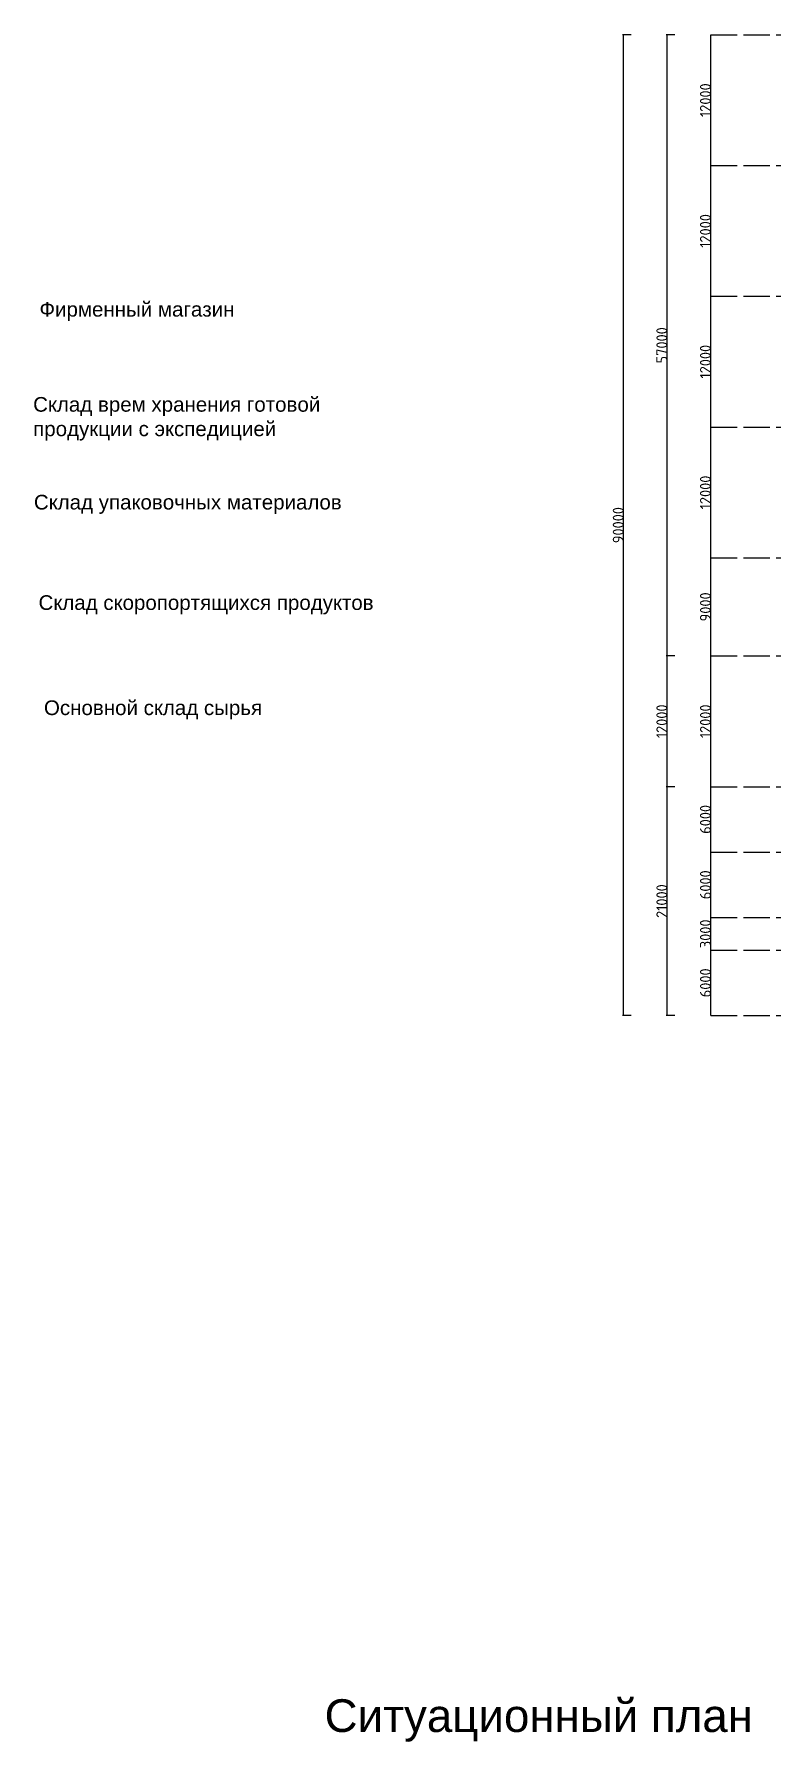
# Model space of a CAD drawing. Header units: millimetres. Extents: x -1544140 to 7445918, y -1294905 to 2019878.
# Drawn here: x 1800617 to 1868349, y 227029 to 383735 of the extents above; entities that cross this region are included whole.
import ezdxf

# ---------------------------------------------------------------- set-up
doc = ezdxf.new("R2010")
doc.units = ezdxf.units.MM
doc.header["$MEASUREMENT"] = 0
doc.linetypes.add('ACAD_ISO02W100', pattern=[15, 12, -3])
doc.layers.add('Plan 2', color=7, linetype='Continuous')
doc.styles.add('Annotative', font='GOST Common.ttf')
doc.styles.get("Standard").update_dxf_attribs({"font": 'arial.ttf'})
doc.dimstyles.get("Standard").update_dxf_attribs({"dimtxt": 1000, "dimasz": 100, "dimexe": 100, "dimexo": 0.06, "dimgap": 0.19, "dimtad": 1, "dimdec": 0, "dimzin": 0, "dimdsep": 46, "dimtxsty": 'Annotative', "dimblk": 'ARCHTICK', "dimcen": 0.09, "dimadec": 0, "dimazin": 0, "dimtfac": 1, "dimtdec": 0, "dimtofl": 0, "dimtmove": 0, "dimatfit": 3, "dimldrblk": 'ARCHTICK', "dimfxl": 700, "dimfxlon": 1, "dimtolj": 1, "dimtzin": 0, "dimarcsym": 0})

# ---------------------------------------------------------------- blocks, each defined once
blk = doc.blocks.new('_ArchTick')
at = {"color": 0, "linetype": 'ByBlock', "const_width": 0.15}
blk.add_lwpolyline([(-0.5, -0.5), (0.5, 0.5)], dxfattribs=at)
blk = doc.blocks.new('*D88')
at = {"color": 0, "lineweight": -2, "transparency": 16777216}
for p, q in [((1862670, 299680), (1862770, 299680)), ((1862670, 293680), (1862670, 299680)), ((1862670, 293680), (1862770, 293680))]:
    blk.add_line(p, q, dxfattribs=at)
at = {"layer": 'Defpoints', "color": 0, "transparency": 16777216}
for p in [(1862670, 299680), (1862670, 299680), (1862670, 293680)]:
    blk.add_point(p, dxfattribs=at)
at = {"color": 0, "lineweight": -2, "transparency": 16777216, "xscale": 100, "yscale": 100, "zscale": 100}
for p, rotation in [((1862670, 299680), 90), ((1862670, 293680), 270)]:
    blk.add_blockref('_ArchTick', p, dxfattribs=dict(at, rotation=rotation))
at = {"color": 0, "transparency": 16777216, "insert": (1862170, 296680), "char_height": 1000, "attachment_point": 5, "rotation": 90, "style": 'Annotative'}
blk.add_mtext('\\A1;6000', dxfattribs=at)
blk = doc.blocks.new('*D89')
at = {"color": 0, "lineweight": -2, "transparency": 16777216}
for p, q in [((1862670, 302680), (1862770, 302680)), ((1862670, 299680), (1862670, 302680)), ((1862670, 299680), (1862770, 299680))]:
    blk.add_line(p, q, dxfattribs=at)
at = {"layer": 'Defpoints', "color": 0, "transparency": 16777216}
for p in [(1862670, 302680), (1862670, 302680), (1862670, 299680)]:
    blk.add_point(p, dxfattribs=at)
at = {"color": 0, "lineweight": -2, "transparency": 16777216, "xscale": 100, "yscale": 100, "zscale": 100}
for p, rotation in [((1862670, 302680), 90), ((1862670, 299680), 270)]:
    blk.add_blockref('_ArchTick', p, dxfattribs=dict(at, rotation=rotation))
at = {"color": 0, "transparency": 16777216, "insert": (1862170, 301180), "char_height": 1000, "attachment_point": 5, "rotation": 90, "style": 'Annotative'}
blk.add_mtext('\\A1;3000', dxfattribs=at)
blk = doc.blocks.new('*D90')
at = {"color": 0, "lineweight": -2, "transparency": 16777216}
for p, q in [((1862670, 308680), (1862770, 308680)), ((1862670, 302680), (1862670, 308680)), ((1862670, 302680), (1862770, 302680))]:
    blk.add_line(p, q, dxfattribs=at)
at = {"layer": 'Defpoints', "color": 0, "transparency": 16777216}
for p in [(1862670, 308680), (1862670, 308680), (1862670, 302680)]:
    blk.add_point(p, dxfattribs=at)
at = {"color": 0, "lineweight": -2, "transparency": 16777216, "xscale": 100, "yscale": 100, "zscale": 100}
for p, rotation in [((1862670, 308680), 90), ((1862670, 302680), 270)]:
    blk.add_blockref('_ArchTick', p, dxfattribs=dict(at, rotation=rotation))
at = {"color": 0, "transparency": 16777216, "insert": (1862170, 305680), "char_height": 1000, "attachment_point": 5, "rotation": 90, "style": 'Annotative'}
blk.add_mtext('\\A1;6000', dxfattribs=at)
blk = doc.blocks.new('*D91')
at = {"color": 0, "lineweight": -2, "transparency": 16777216}
for p, q in [((1862670, 314680), (1862770, 314680)), ((1862670, 308680), (1862670, 314680)), ((1862670, 308680), (1862770, 308680))]:
    blk.add_line(p, q, dxfattribs=at)
at = {"layer": 'Defpoints', "color": 0, "transparency": 16777216}
for p in [(1862670, 314680), (1862670, 314680), (1862670, 308680)]:
    blk.add_point(p, dxfattribs=at)
at = {"color": 0, "lineweight": -2, "transparency": 16777216, "xscale": 100, "yscale": 100, "zscale": 100}
for p, rotation in [((1862670, 314680), 90), ((1862670, 308680), 270)]:
    blk.add_blockref('_ArchTick', p, dxfattribs=dict(at, rotation=rotation))
at = {"color": 0, "transparency": 16777216, "insert": (1862170, 311680), "char_height": 1000, "attachment_point": 5, "rotation": 90, "style": 'Annotative'}
blk.add_mtext('\\A1;6000', dxfattribs=at)
blk = doc.blocks.new('*D92')
at = {"color": 0, "lineweight": -2, "transparency": 16777216}
for p, q in [((1862670, 326680), (1862770, 326680)), ((1862670, 314680), (1862670, 326680)), ((1862670, 314680), (1862770, 314680))]:
    blk.add_line(p, q, dxfattribs=at)
at = {"layer": 'Defpoints', "color": 0, "transparency": 16777216}
for p in [(1862670, 326680), (1862670, 326680), (1862670, 314680)]:
    blk.add_point(p, dxfattribs=at)
at = {"color": 0, "lineweight": -2, "transparency": 16777216, "xscale": 100, "yscale": 100, "zscale": 100}
for p, rotation in [((1862670, 326680), 90), ((1862670, 314680), 270)]:
    blk.add_blockref('_ArchTick', p, dxfattribs=dict(at, rotation=rotation))
at = {"color": 0, "transparency": 16777216, "insert": (1862170, 320680), "char_height": 1000, "attachment_point": 5, "rotation": 90, "style": 'Annotative'}
blk.add_mtext('\\A1;12000', dxfattribs=at)
blk = doc.blocks.new('*D93')
at = {"color": 0, "lineweight": -2, "transparency": 16777216}
for p, q in [((1862670, 335680), (1862770, 335680)), ((1862670, 326680), (1862670, 335680)), ((1862670, 326680), (1862770, 326680))]:
    blk.add_line(p, q, dxfattribs=at)
at = {"layer": 'Defpoints', "color": 0, "transparency": 16777216}
for p in [(1862670, 335680), (1862670, 335680), (1862670, 326680)]:
    blk.add_point(p, dxfattribs=at)
at = {"color": 0, "lineweight": -2, "transparency": 16777216, "xscale": 100, "yscale": 100, "zscale": 100}
for p, rotation in [((1862670, 335680), 90), ((1862670, 326680), 270)]:
    blk.add_blockref('_ArchTick', p, dxfattribs=dict(at, rotation=rotation))
at = {"color": 0, "transparency": 16777216, "insert": (1862170, 331180), "char_height": 1000, "attachment_point": 5, "rotation": 90, "style": 'Annotative'}
blk.add_mtext('\\A1;9000', dxfattribs=at)
blk = doc.blocks.new('*D94')
at = {"color": 0, "lineweight": -2, "transparency": 16777216}
for p, q in [((1862670, 347680), (1862770, 347680)), ((1862670, 335680), (1862670, 347680)), ((1862670, 335680), (1862770, 335680))]:
    blk.add_line(p, q, dxfattribs=at)
at = {"layer": 'Defpoints', "color": 0, "transparency": 16777216}
for p in [(1862670, 347680), (1862670, 347680), (1862670, 335680)]:
    blk.add_point(p, dxfattribs=at)
at = {"color": 0, "lineweight": -2, "transparency": 16777216, "xscale": 100, "yscale": 100, "zscale": 100}
for p, rotation in [((1862670, 347680), 90), ((1862670, 335680), 270)]:
    blk.add_blockref('_ArchTick', p, dxfattribs=dict(at, rotation=rotation))
at = {"color": 0, "transparency": 16777216, "insert": (1862170, 341680), "char_height": 1000, "attachment_point": 5, "rotation": 90, "style": 'Annotative'}
blk.add_mtext('\\A1;12000', dxfattribs=at)
blk = doc.blocks.new('*D95')
at = {"color": 0, "lineweight": -2, "transparency": 16777216}
for p, q in [((1862670, 359680), (1862770, 359680)), ((1862670, 347680), (1862670, 359680)), ((1862670, 347680), (1862770, 347680))]:
    blk.add_line(p, q, dxfattribs=at)
at = {"layer": 'Defpoints', "color": 0, "transparency": 16777216}
for p in [(1862670, 359680), (1862670, 359680), (1862670, 347680)]:
    blk.add_point(p, dxfattribs=at)
at = {"color": 0, "lineweight": -2, "transparency": 16777216, "xscale": 100, "yscale": 100, "zscale": 100}
for p, rotation in [((1862670, 359680), 90), ((1862670, 347680), 270)]:
    blk.add_blockref('_ArchTick', p, dxfattribs=dict(at, rotation=rotation))
at = {"color": 0, "transparency": 16777216, "insert": (1862170, 353680), "char_height": 1000, "attachment_point": 5, "rotation": 90, "style": 'Annotative'}
blk.add_mtext('\\A1;12000', dxfattribs=at)
blk = doc.blocks.new('*D96')
at = {"color": 0, "lineweight": -2, "transparency": 16777216}
for p, q in [((1862670, 371680), (1862770, 371680)), ((1862670, 359680), (1862670, 371680)), ((1862670, 359680), (1862770, 359680))]:
    blk.add_line(p, q, dxfattribs=at)
at = {"layer": 'Defpoints', "color": 0, "transparency": 16777216}
for p in [(1862670, 371680), (1862670, 371680), (1862670, 359680)]:
    blk.add_point(p, dxfattribs=at)
at = {"color": 0, "lineweight": -2, "transparency": 16777216, "xscale": 100, "yscale": 100, "zscale": 100}
for p, rotation in [((1862670, 371680), 90), ((1862670, 359680), 270)]:
    blk.add_blockref('_ArchTick', p, dxfattribs=dict(at, rotation=rotation))
at = {"color": 0, "transparency": 16777216, "insert": (1862170, 365680), "char_height": 1000, "attachment_point": 5, "rotation": 90, "style": 'Annotative'}
blk.add_mtext('\\A1;12000', dxfattribs=at)
blk = doc.blocks.new('*D97')
at = {"color": 0, "lineweight": -2, "transparency": 16777216}
for p, q in [((1862670, 383680), (1862770, 383680)), ((1862670, 371680), (1862670, 383680)), ((1862670, 371680), (1862770, 371680))]:
    blk.add_line(p, q, dxfattribs=at)
at = {"layer": 'Defpoints', "color": 0, "transparency": 16777216}
for p in [(1862670, 383680), (1862670, 383680), (1862670, 371680)]:
    blk.add_point(p, dxfattribs=at)
at = {"color": 0, "lineweight": -2, "transparency": 16777216, "xscale": 100, "yscale": 100, "zscale": 100}
for p, rotation in [((1862670, 383680), 90), ((1862670, 371680), 270)]:
    blk.add_blockref('_ArchTick', p, dxfattribs=dict(at, rotation=rotation))
at = {"color": 0, "transparency": 16777216, "insert": (1862170, 377680), "char_height": 1000, "attachment_point": 5, "rotation": 90, "style": 'Annotative'}
blk.add_mtext('\\A1;12000', dxfattribs=at)
blk = doc.blocks.new('*D29')
at = {"color": 0, "lineweight": -2, "transparency": 16777216}
for p, q in [((1859370, 314680), (1858570, 314680)), ((1858670, 293680), (1858670, 314680)), ((1859370, 293680), (1858570, 293680))]:
    blk.add_line(p, q, dxfattribs=at)
at = {"layer": 'Defpoints', "color": 0, "transparency": 16777216}
for p in [(1858670, 314680), (1872846, 314680), (1870846, 293680)]:
    blk.add_point(p, dxfattribs=at)
at = {"color": 0, "lineweight": -2, "transparency": 16777216, "xscale": 100, "yscale": 100, "zscale": 100}
for p, rotation in [((1858670, 314680), 90), ((1858670, 293680), 270)]:
    blk.add_blockref('_ArchTick', p, dxfattribs=dict(at, rotation=rotation))
at = {"color": 0, "transparency": 16777216, "insert": (1858170, 304180), "char_height": 1000, "attachment_point": 5, "rotation": 90, "style": 'Annotative'}
blk.add_mtext('\\A1;21000', dxfattribs=at)
blk = doc.blocks.new('*D30')
at = {"color": 0, "lineweight": -2, "transparency": 16777216}
for p, q in [((1859370, 326680), (1858570, 326680)), ((1858670, 314680), (1858670, 326680)), ((1859370, 314680), (1858570, 314680))]:
    blk.add_line(p, q, dxfattribs=at)
at = {"layer": 'Defpoints', "color": 0, "transparency": 16777216}
for p in [(1858670, 326680), (1872846, 326680), (1872846, 314680)]:
    blk.add_point(p, dxfattribs=at)
at = {"color": 0, "lineweight": -2, "transparency": 16777216, "xscale": 100, "yscale": 100, "zscale": 100}
for p, rotation in [((1858670, 326680), 90), ((1858670, 314680), 270)]:
    blk.add_blockref('_ArchTick', p, dxfattribs=dict(at, rotation=rotation))
at = {"color": 0, "transparency": 16777216, "insert": (1858170, 320680), "char_height": 1000, "attachment_point": 5, "rotation": 90, "style": 'Annotative'}
blk.add_mtext('\\A1;12000', dxfattribs=at)
blk = doc.blocks.new('*D31')
at = {"color": 0, "lineweight": -2, "transparency": 16777216}
for p, q in [((1859370, 383680), (1858570, 383680)), ((1858670, 326680), (1858670, 383680)), ((1859370, 326680), (1858570, 326680))]:
    blk.add_line(p, q, dxfattribs=at)
at = {"layer": 'Defpoints', "color": 0, "transparency": 16777216}
for p in [(1858670, 383680), (1872846, 383680), (1872846, 326680)]:
    blk.add_point(p, dxfattribs=at)
at = {"color": 0, "lineweight": -2, "transparency": 16777216, "xscale": 100, "yscale": 100, "zscale": 100}
for p, rotation in [((1858670, 383680), 90), ((1858670, 326680), 270)]:
    blk.add_blockref('_ArchTick', p, dxfattribs=dict(at, rotation=rotation))
at = {"color": 0, "transparency": 16777216, "insert": (1858170, 355180), "char_height": 1000, "attachment_point": 5, "rotation": 90, "style": 'Annotative'}
blk.add_mtext('\\A1;57000', dxfattribs=at)
blk = doc.blocks.new('*D32')
at = {"color": 0, "lineweight": -2, "transparency": 16777216}
for p, q in [((1855370, 383680), (1854570, 383680)), ((1854670, 293680), (1854670, 383680)), ((1855370, 293680), (1854570, 293680))]:
    blk.add_line(p, q, dxfattribs=at)
at = {"layer": 'Defpoints', "color": 0, "transparency": 16777216}
for p in [(1854670, 383680), (1874846, 383680), (1874846, 293680)]:
    blk.add_point(p, dxfattribs=at)
at = {"color": 0, "lineweight": -2, "transparency": 16777216, "xscale": 100, "yscale": 100, "zscale": 100}
for p, rotation in [((1854670, 383680), 90), ((1854670, 293680), 270)]:
    blk.add_blockref('_ArchTick', p, dxfattribs=dict(at, rotation=rotation))
at = {"color": 0, "transparency": 16777216, "insert": (1854170, 338680), "char_height": 1000, "attachment_point": 5, "rotation": 90, "style": 'Annotative'}
blk.add_mtext('\\A1;90000', dxfattribs=at)

msp = doc.modelspace()

# ---------------------------------------------------------------- linework, layer by layer
at = {"color": 9, "linetype": 'ACAD_ISO02W100', "ltscale": 200, "true_color": 0xc4c4c5}
for p, q in [((1862670.4, 383679.8), (1977071, 383679.8)), ((1862670.4, 371679.8), (1977071, 371679.8)), ((1862670.4, 359679.8), (1977071, 359679.8)), ((1862670.4, 347679.8), (1977071, 347679.8)), ((1862670.4, 335679.8), (1977071, 335679.8)), ((1862670.4, 326679.8), (1977071, 326679.8)), ((1862670.4, 314679.8), (1977071, 314679.8)), ((1862670.4, 308679.8), (1977071, 308679.8)), ((1862670.4, 302679.8), (1977071, 302679.8)), ((1862670.4, 299679.8), (1977071, 299679.8)), ((1862670.4, 293679.8), (1977071, 293679.8))]:
    msp.add_line(p, q, dxfattribs=at)

# ---------------------------------------------------------------- texts
at = {"insert": (1827243.6, 230934.2), "char_height": 3000, "attachment_point": 1}
msp.add_mtext_dynamic_manual_height_columns('Ситуационный план', width=42965.017, gutter_width=1, heights=[0], dxfattribs=at)
at = {"layer": 'Plan 2', "char_height": 1346.209, "attachment_point": 1}
for s, width, insert in [('Фирменный магазин', 43766.072, (1801100.1, 359160.7)), ('Склад врем хранения готовой продукции с экспедицией', 31659.791, (1800521.1, 350435.4)), ('Склад упаковочных материалов', 31659.791, (1800591.8, 341462.9)), ('Склад скоропортящихся продуктов', 31659.791, (1801014.7, 332246.2)), ('Основной склад сырья', 43766.072, (1801511.7, 322598.2))]:
    msp.add_mtext_dynamic_manual_height_columns(s, width=width, gutter_width=7.48, heights=[0], dxfattribs=dict(at, insert=insert))

# ---------------------------------------------------------------- dimensions: what is measured, and where the dimension line sits
for base, p1, p2, picture, middle in [((1854670.4, 383679.8), (1874846.4, 293679.8), (1874846.4, 383679.8), '*D32', (1854170.3, 338679.8)), ((1858670.4, 314679.8), (1870846.4, 293679.8), (1872846.4, 314679.8), '*D29', (1858170.3, 304179.8)), ((1862670.4, 299679.8), (1862670.4, 293679.8), (1862670.4, 299679.8), '*D88', (1862170.3, 296679.8))]:
    dim = msp.add_linear_dim(base=base, p1=p1, p2=p2, angle=90, dimstyle='Standard')
    dim.commit()
    dim.dimension.update_dxf_attribs({"geometry": picture, "text_midpoint": middle})
for base, p1, p2, picture, middle in [((1858670.4, 383679.8), (1872846.4, 326679.8), (1872846.4, 383679.8), '*D31', (1858170.3, 355179.8)), ((1862670.4, 383679.8), (1862670.4, 371679.8), (1862670.4, 383679.8), '*D97', (1862170.3, 377679.8)), ((1862670.4, 371679.8), (1862670.4, 359679.8), (1862670.4, 371679.8), '*D96', (1862170.3, 365679.8)), ((1862670.4, 359679.8), (1862670.4, 347679.8), (1862670.4, 359679.8), '*D95', (1862170.3, 353679.8)), ((1862670.4, 347679.8), (1862670.4, 335679.8), (1862670.4, 347679.8), '*D94', (1862170.3, 341679.8)), ((1862670.4, 335679.8), (1862670.4, 326679.8), (1862670.4, 335679.8), '*D93', (1862170.3, 331179.8)), ((1858670.4, 326679.8), (1872846.4, 314679.8), (1872846.4, 326679.8), '*D30', (1858170.3, 320679.8)), ((1862670.4, 326679.8), (1862670.4, 314679.8), (1862670.4, 326679.8), '*D92', (1862170.3, 320679.8)), ((1862670.4, 314679.8), (1862670.4, 308679.8), (1862670.4, 314679.8), '*D91', (1862170.3, 311679.8)), ((1862670.4, 308679.8), (1862670.4, 302679.8), (1862670.4, 308679.8), '*D90', (1862170.3, 305679.8)), ((1862670.4, 302679.8), (1862670.4, 299679.8), (1862670.4, 302679.8), '*D89', (1862170.3, 301179.8))]:
    dim = msp.add_linear_dim(base=base, p1=p1, p2=p2, angle=90, dimstyle='Standard', override={"dimtmove": 1})
    dim.commit()
    dim.dimension.update_dxf_attribs({"geometry": picture, "text_midpoint": middle})

doc.saveas('drawing.dxf')
